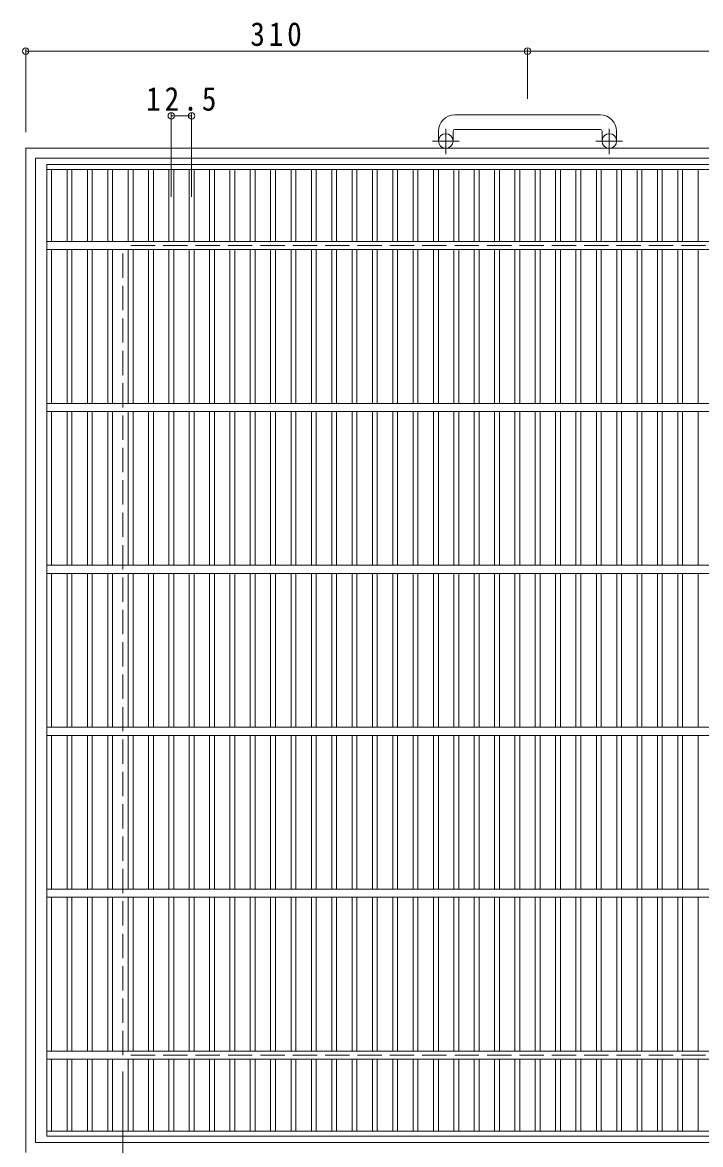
# Model space of a CAD drawing. Units: millimetres at full size, sheet at 1:5; details may follow other scales. Extents: x -799 to 882, y -685 to 667.
# Drawn here: x -784 to -365, y -140 to 553 of the extents above; entities that cross this region are included whole.
import ezdxf

# ---------------------------------------------------------------- set-up
doc = ezdxf.new("R2010")
doc.units = ezdxf.units.MM
doc.header["$LTSCALE"] = 5
doc.header["$PDMODE"] = 32
doc.header["$PDSIZE"] = 4
doc.linetypes.add('CHAIN1', pattern=[8, 5, -1, 1, -1])
doc.linetypes.add('DASHED3', pattern=[4, 3, -1])
for name, color, linetype, lineweight in [('E-1', 2, 'Continuous', 9), ('E-2', 3, 'Continuous', 9), ('E-4', 7, 'Continuous', 9)]:
    doc.layers.add(name, color=color, linetype=linetype, lineweight=lineweight)
doc.styles.add('ＭＳ ゴシック', font='')
doc.styles.get('ＭＳ ゴシック').set_extended_font_data('MS Gothic')

msp = doc.modelspace()

# ---------------------------------------------------------------- linework, layer by layer
at = {"layer": 'E-1'}
for p, q in [((-426.576, 495.763), (-516.576, 495.763)), ((-526.576, 485.763), (-526.576, 479.663)), ((-517.576, 485.763), (-517.576, 479.663)), ((-516.576, 486.763), (-426.576, 486.763)), ((-425.576, 485.763), (-425.576, 479.663)), ((-416.576, 485.763), (-416.576, 479.663)), ((-781.576, -144.837), (-781.576, 475.163)), ((-161.576, 475.163), (-781.576, 475.163)), ((-775.576, -138.837), (-775.576, 469.162)), ((-167.576, 469.162), (-775.576, 469.162)), ((-167.576, -138.837), (-775.576, -138.837))]:
    msp.add_line(p, q, dxfattribs=at)
at = {"layer": 'E-1', "linetype": 'CHAIN1'}
for p, q in [((-522.076, 471.556), (-522.076, 487.153)), ((-421.075, 471.556), (-421.075, 487.153)), ((-513.913, 479.663), (-530.32, 479.663)), ((-412.913, 479.663), (-429.32, 479.663))]:
    msp.add_line(p, q, dxfattribs=at)
at = {"layer": 'E-1', "linetype": 'DASHED3'}
for p, q in [((-721.576, -84.838), (-721.576, 415.163)), ((-221.576, 415.163), (-721.576, 415.163)), ((-221.576, -84.838), (-721.576, -84.838))]:
    msp.add_line(p, q, dxfattribs=at)
at = {"layer": 'E-1'}
for centre in [(-522.076, 479.663), (-421.076, 479.663)]:
    msp.add_circle(centre, 4.5, dxfattribs=at)
for centre, radius, start, end in [((-516.576, 485.763), 10, 90, 180), ((-426.576, 485.763), 10, 0, 90), ((-516.576, 485.763), 1, 90, 180), ((-426.576, 485.763), 1, 0, 90)]:
    msp.add_arc(centre, radius, start, end, dxfattribs=at)
at = {"layer": 'E-2'}
for p, q in [((-768.576, -134.838), (-768.576, 465.162)), ((-768.576, 465.162), (-174.576, 465.162)), ((-768.576, 462.163), (-174.576, 462.163)), ((-765.575, 462.161), (-765.575, 417.662)), ((-756.001, 417.662), (-756.001, 462.161)), ((-753.001, 417.662), (-753.001, 462.161)), ((-743.427, 417.662), (-743.427, 462.161)), ((-740.427, 417.662), (-740.427, 462.161)), ((-730.853, 417.662), (-730.853, 462.161)), ((-727.853, 417.662), (-727.853, 462.161)), ((-718.279, 417.662), (-718.279, 462.161)), ((-715.279, 417.662), (-715.279, 462.161)), ((-705.705, 417.662), (-705.705, 462.161)), ((-702.705, 417.662), (-702.705, 462.161)), ((-693.131, 417.662), (-693.131, 462.161)), ((-690.131, 417.662), (-690.131, 462.161)), ((-680.557, 417.662), (-680.557, 462.161)), ((-677.557, 417.662), (-677.557, 462.161)), ((-667.983, 417.662), (-667.983, 462.161)), ((-664.983, 417.662), (-664.983, 462.161)), ((-655.409, 417.662), (-655.409, 462.161)), ((-652.409, 417.662), (-652.409, 462.161)), ((-642.835, 417.662), (-642.835, 462.161)), ((-639.835, 417.662), (-639.835, 462.161)), ((-630.261, 417.662), (-630.261, 462.161)), ((-627.261, 417.662), (-627.261, 462.161)), ((-617.687, 417.662), (-617.687, 462.161)), ((-614.687, 417.662), (-614.687, 462.161)), ((-605.113, 417.662), (-605.113, 462.161)), ((-602.113, 417.662), (-602.113, 462.161)), ((-592.539, 417.662), (-592.539, 462.161)), ((-589.539, 417.662), (-589.539, 462.161)), ((-579.966, 417.662), (-579.966, 462.161)), ((-576.965, 417.662), (-576.965, 462.161)), ((-567.392, 417.662), (-567.392, 462.161)), ((-564.391, 417.662), (-564.391, 462.161)), ((-554.818, 417.662), (-554.818, 462.161)), ((-551.817, 417.662), (-551.817, 462.161)), ((-542.244, 417.662), (-542.244, 462.161)), ((-539.244, 417.662), (-539.244, 462.161)), ((-529.67, 417.662), (-529.67, 462.161)), ((-526.67, 417.662), (-526.67, 462.161)), ((-517.096, 417.662), (-517.096, 462.161)), ((-514.096, 417.662), (-514.096, 462.161)), ((-504.522, 417.662), (-504.522, 462.161)), ((-501.522, 417.662), (-501.522, 462.161)), ((-491.948, 417.662), (-491.948, 462.161)), ((-488.948, 417.662), (-488.948, 462.161)), ((-479.374, 417.662), (-479.374, 462.161)), ((-476.374, 417.662), (-476.374, 462.161)), ((-466.8, 417.662), (-466.8, 462.161)), ((-463.8, 417.662), (-463.8, 462.161)), ((-454.226, 417.662), (-454.226, 462.161)), ((-451.226, 417.662), (-451.226, 462.161)), ((-441.652, 417.662), (-441.652, 462.161)), ((-438.652, 417.662), (-438.652, 462.161)), ((-429.078, 417.662), (-429.078, 462.161)), ((-426.078, 417.662), (-426.078, 462.161)), ((-416.504, 417.662), (-416.504, 462.161)), ((-413.504, 417.662), (-413.504, 462.161)), ((-403.93, 417.662), (-403.93, 462.161)), ((-400.93, 417.662), (-400.93, 462.161)), ((-391.356, 417.662), (-391.356, 462.161)), ((-388.356, 417.662), (-388.356, 462.161)), ((-378.782, 417.662), (-378.782, 462.161)), ((-375.782, 417.662), (-375.782, 462.161)), ((-366.208, 417.662), (-366.208, 462.161)), ((-768.576, 417.662), (-174.576, 417.662)), ((-768.576, 412.663), (-174.576, 412.663)), ((-765.575, 412.663), (-765.575, 317.663)), ((-756.001, 317.663), (-756.001, 412.663)), ((-753.001, 317.663), (-753.001, 412.663)), ((-743.427, 317.663), (-743.427, 412.663)), ((-740.427, 317.663), (-740.427, 412.663)), ((-730.853, 317.663), (-730.853, 412.663)), ((-727.853, 317.663), (-727.853, 412.663)), ((-718.279, 317.663), (-718.279, 412.663)), ((-715.279, 317.663), (-715.279, 412.663)), ((-705.705, 317.663), (-705.705, 412.663)), ((-702.705, 317.663), (-702.705, 412.663)), ((-693.131, 317.663), (-693.131, 412.663)), ((-690.131, 317.663), (-690.131, 412.663)), ((-680.557, 317.663), (-680.557, 412.663)), ((-677.557, 317.663), (-677.557, 412.663)), ((-667.983, 317.663), (-667.983, 412.663)), ((-664.983, 317.663), (-664.983, 412.663)), ((-655.409, 317.663), (-655.409, 412.663)), ((-652.409, 317.663), (-652.409, 412.663)), ((-642.835, 317.663), (-642.835, 412.663)), ((-639.835, 317.663), (-639.835, 412.663)), ((-630.261, 317.663), (-630.261, 412.663)), ((-627.261, 317.663), (-627.261, 412.663)), ((-617.687, 317.663), (-617.687, 412.663)), ((-614.687, 317.663), (-614.687, 412.663)), ((-605.113, 317.663), (-605.113, 412.663)), ((-602.113, 317.663), (-602.113, 412.663)), ((-592.539, 317.663), (-592.539, 412.663)), ((-589.539, 317.663), (-589.539, 412.663)), ((-579.966, 317.663), (-579.966, 412.663)), ((-576.965, 317.663), (-576.965, 412.663)), ((-567.392, 317.663), (-567.392, 412.663)), ((-564.391, 317.663), (-564.391, 412.663)), ((-554.818, 317.663), (-554.818, 412.663)), ((-551.817, 317.663), (-551.817, 412.663)), ((-542.244, 317.663), (-542.244, 412.663)), ((-539.244, 317.663), (-539.244, 412.663)), ((-529.67, 317.663), (-529.67, 412.663)), ((-526.67, 317.663), (-526.67, 412.663)), ((-517.096, 317.663), (-517.096, 412.663)), ((-514.096, 317.663), (-514.096, 412.663)), ((-504.522, 317.663), (-504.522, 412.663)), ((-501.522, 317.663), (-501.522, 412.663)), ((-491.948, 317.663), (-491.948, 412.663)), ((-488.948, 317.663), (-488.948, 412.663)), ((-479.374, 317.663), (-479.374, 412.663)), ((-476.374, 317.663), (-476.374, 412.663)), ((-466.8, 317.663), (-466.8, 412.663)), ((-463.8, 317.663), (-463.8, 412.663)), ((-454.226, 317.663), (-454.226, 412.663)), ((-451.226, 317.663), (-451.226, 412.663)), ((-441.652, 317.663), (-441.652, 412.663)), ((-438.652, 317.663), (-438.652, 412.663)), ((-429.078, 317.663), (-429.078, 412.663)), ((-426.078, 317.663), (-426.078, 412.663)), ((-416.504, 317.663), (-416.504, 412.663)), ((-413.504, 317.663), (-413.504, 412.663)), ((-403.93, 317.663), (-403.93, 412.663)), ((-400.93, 317.663), (-400.93, 412.663)), ((-391.356, 317.663), (-391.356, 412.663)), ((-388.356, 317.663), (-388.356, 412.663)), ((-378.782, 317.663), (-378.782, 412.663)), ((-375.782, 317.663), (-375.782, 412.663)), ((-366.208, 317.663), (-366.208, 412.663)), ((-768.576, 317.662), (-174.576, 317.662)), ((-768.576, 312.662), (-174.576, 312.662)), ((-765.575, 312.662), (-765.575, 217.663)), ((-756.001, 217.663), (-756.001, 312.662)), ((-753.001, 217.663), (-753.001, 312.662)), ((-743.427, 217.663), (-743.427, 312.662)), ((-740.427, 217.663), (-740.427, 312.662)), ((-730.853, 217.663), (-730.853, 312.662)), ((-727.853, 217.663), (-727.853, 312.662)), ((-718.279, 217.663), (-718.279, 312.662)), ((-715.279, 217.663), (-715.279, 312.662)), ((-705.705, 217.663), (-705.705, 312.662)), ((-702.705, 217.663), (-702.705, 312.662)), ((-693.131, 217.663), (-693.131, 312.662)), ((-690.131, 217.663), (-690.131, 312.662)), ((-680.557, 217.663), (-680.557, 312.662)), ((-677.557, 217.663), (-677.557, 312.662)), ((-667.983, 217.663), (-667.983, 312.662)), ((-664.983, 217.663), (-664.983, 312.662)), ((-655.409, 217.663), (-655.409, 312.662)), ((-652.409, 217.663), (-652.409, 312.662)), ((-642.835, 217.663), (-642.835, 312.662)), ((-639.835, 217.663), (-639.835, 312.662)), ((-630.261, 217.663), (-630.261, 312.662)), ((-627.261, 217.663), (-627.261, 312.662)), ((-617.687, 217.663), (-617.687, 312.662)), ((-614.687, 217.663), (-614.687, 312.662)), ((-605.113, 217.663), (-605.113, 312.662)), ((-602.113, 217.663), (-602.113, 312.662)), ((-592.539, 217.663), (-592.539, 312.662)), ((-589.539, 217.663), (-589.539, 312.662)), ((-579.966, 217.663), (-579.966, 312.662)), ((-576.965, 217.663), (-576.965, 312.662)), ((-567.392, 217.663), (-567.392, 312.662)), ((-564.391, 217.663), (-564.391, 312.662)), ((-554.818, 217.663), (-554.818, 312.662)), ((-551.817, 217.663), (-551.817, 312.662)), ((-542.244, 217.663), (-542.244, 312.662)), ((-539.244, 217.663), (-539.244, 312.662)), ((-529.67, 217.663), (-529.67, 312.662)), ((-526.67, 217.663), (-526.67, 312.662)), ((-517.096, 217.663), (-517.096, 312.662)), ((-514.096, 217.663), (-514.096, 312.662)), ((-504.522, 217.663), (-504.522, 312.662)), ((-501.522, 217.663), (-501.522, 312.662)), ((-491.948, 217.663), (-491.948, 312.662)), ((-488.948, 217.663), (-488.948, 312.662)), ((-479.374, 217.663), (-479.374, 312.662)), ((-476.374, 217.663), (-476.374, 312.662)), ((-466.8, 217.663), (-466.8, 312.662)), ((-463.8, 217.663), (-463.8, 312.662)), ((-454.226, 217.663), (-454.226, 312.662)), ((-451.226, 217.663), (-451.226, 312.662)), ((-441.652, 217.663), (-441.652, 312.662)), ((-438.652, 217.663), (-438.652, 312.662)), ((-429.078, 217.663), (-429.078, 312.662)), ((-426.078, 217.663), (-426.078, 312.662)), ((-416.504, 217.663), (-416.504, 312.662)), ((-413.504, 217.663), (-413.504, 312.662)), ((-403.93, 217.663), (-403.93, 312.662)), ((-400.93, 217.663), (-400.93, 312.662)), ((-391.356, 217.663), (-391.356, 312.662)), ((-388.356, 217.663), (-388.356, 312.662)), ((-378.782, 217.663), (-378.782, 312.662)), ((-375.782, 217.663), (-375.782, 312.662)), ((-366.208, 217.663), (-366.208, 312.662)), ((-768.576, 217.663), (-174.576, 217.663)), ((-768.576, 212.663), (-174.576, 212.663)), ((-765.575, 117.663), (-765.575, 212.663)), ((-756.001, 212.663), (-756.001, 117.663)), ((-753.001, 212.663), (-753.001, 117.663)), ((-743.427, 212.663), (-743.427, 117.663)), ((-740.427, 212.663), (-740.427, 117.663)), ((-730.853, 212.663), (-730.853, 117.663)), ((-727.853, 212.663), (-727.853, 117.663)), ((-718.279, 212.663), (-718.279, 117.663)), ((-715.279, 212.663), (-715.279, 117.663)), ((-705.705, 212.663), (-705.705, 117.663)), ((-702.705, 212.663), (-702.705, 117.663)), ((-693.131, 212.663), (-693.131, 117.663)), ((-690.131, 212.663), (-690.131, 117.663)), ((-680.557, 212.663), (-680.557, 117.663)), ((-677.557, 212.663), (-677.557, 117.663)), ((-667.983, 212.663), (-667.983, 117.663)), ((-664.983, 212.663), (-664.983, 117.663)), ((-655.409, 212.663), (-655.409, 117.663)), ((-652.409, 212.663), (-652.409, 117.663)), ((-642.835, 212.663), (-642.835, 117.663)), ((-639.835, 212.663), (-639.835, 117.663)), ((-630.261, 212.663), (-630.261, 117.663)), ((-627.261, 212.663), (-627.261, 117.663)), ((-617.687, 212.663), (-617.687, 117.663)), ((-614.687, 212.663), (-614.687, 117.663)), ((-605.113, 212.663), (-605.113, 117.663)), ((-602.113, 212.663), (-602.113, 117.663)), ((-592.539, 212.663), (-592.539, 117.663)), ((-589.539, 212.663), (-589.539, 117.663)), ((-579.966, 212.663), (-579.966, 117.663)), ((-576.965, 212.663), (-576.965, 117.663)), ((-567.392, 212.663), (-567.392, 117.663)), ((-564.391, 212.663), (-564.391, 117.663)), ((-554.818, 212.663), (-554.818, 117.663)), ((-551.817, 212.663), (-551.817, 117.663)), ((-542.244, 212.663), (-542.244, 117.663)), ((-539.244, 212.663), (-539.244, 117.663)), ((-529.67, 212.663), (-529.67, 117.663)), ((-526.67, 212.663), (-526.67, 117.663)), ((-517.096, 212.663), (-517.096, 117.663)), ((-514.096, 212.663), (-514.096, 117.663)), ((-504.522, 212.663), (-504.522, 117.663)), ((-501.522, 212.663), (-501.522, 117.663)), ((-491.948, 212.663), (-491.948, 117.663)), ((-488.948, 212.663), (-488.948, 117.663)), ((-479.374, 212.663), (-479.374, 117.663)), ((-476.374, 212.663), (-476.374, 117.663)), ((-466.8, 212.663), (-466.8, 117.663)), ((-463.8, 212.663), (-463.8, 117.663)), ((-454.226, 212.663), (-454.226, 117.663)), ((-451.226, 212.663), (-451.226, 117.663)), ((-441.652, 212.663), (-441.652, 117.663)), ((-438.652, 212.663), (-438.652, 117.663)), ((-429.078, 212.663), (-429.078, 117.663)), ((-426.078, 212.663), (-426.078, 117.663)), ((-416.504, 212.663), (-416.504, 117.663)), ((-413.504, 212.663), (-413.504, 117.663)), ((-403.93, 212.663), (-403.93, 117.663)), ((-400.93, 212.663), (-400.93, 117.663)), ((-391.356, 212.663), (-391.356, 117.663)), ((-388.356, 212.663), (-388.356, 117.663)), ((-378.782, 212.663), (-378.782, 117.663)), ((-375.782, 212.663), (-375.782, 117.663)), ((-366.208, 212.663), (-366.208, 117.663)), ((-768.576, 117.663), (-174.576, 117.663)), ((-768.576, 112.662), (-174.576, 112.662)), ((-765.575, 17.663), (-765.575, 112.662)), ((-756.001, 112.662), (-756.001, 17.663)), ((-753.001, 112.662), (-753.001, 17.663)), ((-743.427, 112.662), (-743.427, 17.663)), ((-740.427, 112.662), (-740.427, 17.663)), ((-730.853, 112.662), (-730.853, 17.663)), ((-727.853, 112.662), (-727.853, 17.663)), ((-718.279, 112.662), (-718.279, 17.663)), ((-715.279, 112.662), (-715.279, 17.663)), ((-705.705, 112.662), (-705.705, 17.663)), ((-702.705, 112.662), (-702.705, 17.663)), ((-693.131, 112.662), (-693.131, 17.663)), ((-690.131, 112.662), (-690.131, 17.663)), ((-680.557, 112.662), (-680.557, 17.663)), ((-677.557, 112.662), (-677.557, 17.663)), ((-667.983, 112.662), (-667.983, 17.663)), ((-664.983, 112.662), (-664.983, 17.663)), ((-655.409, 112.662), (-655.409, 17.663)), ((-652.409, 112.662), (-652.409, 17.663)), ((-642.835, 112.662), (-642.835, 17.663)), ((-639.835, 112.662), (-639.835, 17.663)), ((-630.261, 112.662), (-630.261, 17.663)), ((-627.261, 112.662), (-627.261, 17.663)), ((-617.687, 112.662), (-617.687, 17.663)), ((-614.687, 112.662), (-614.687, 17.663)), ((-605.113, 112.662), (-605.113, 17.663)), ((-602.113, 112.662), (-602.113, 17.663)), ((-592.539, 112.662), (-592.539, 17.663)), ((-589.539, 112.662), (-589.539, 17.663)), ((-579.966, 112.662), (-579.966, 17.663)), ((-576.965, 112.662), (-576.965, 17.663)), ((-567.392, 112.662), (-567.392, 17.663)), ((-564.391, 112.662), (-564.391, 17.663)), ((-554.818, 112.662), (-554.818, 17.663)), ((-551.817, 112.662), (-551.817, 17.663)), ((-542.244, 112.662), (-542.244, 17.663)), ((-539.244, 112.662), (-539.244, 17.663)), ((-529.67, 112.662), (-529.67, 17.663)), ((-526.67, 112.662), (-526.67, 17.663)), ((-517.096, 112.662), (-517.096, 17.663)), ((-514.096, 112.662), (-514.096, 17.663)), ((-504.522, 112.662), (-504.522, 17.663)), ((-501.522, 112.662), (-501.522, 17.663)), ((-491.948, 112.662), (-491.948, 17.663)), ((-488.948, 112.662), (-488.948, 17.663)), ((-479.374, 112.662), (-479.374, 17.663)), ((-476.374, 112.662), (-476.374, 17.663)), ((-466.8, 112.662), (-466.8, 17.663)), ((-463.8, 112.662), (-463.8, 17.663)), ((-454.226, 112.662), (-454.226, 17.663)), ((-451.226, 112.662), (-451.226, 17.663)), ((-441.652, 112.662), (-441.652, 17.663)), ((-438.652, 112.662), (-438.652, 17.663)), ((-429.078, 112.662), (-429.078, 17.663)), ((-426.078, 112.662), (-426.078, 17.663)), ((-416.504, 112.662), (-416.504, 17.663)), ((-413.504, 112.662), (-413.504, 17.663)), ((-403.93, 112.662), (-403.93, 17.663)), ((-400.93, 112.662), (-400.93, 17.663)), ((-391.356, 112.662), (-391.356, 17.663)), ((-388.356, 112.662), (-388.356, 17.663)), ((-378.782, 112.662), (-378.782, 17.663)), ((-375.782, 112.662), (-375.782, 17.663)), ((-366.208, 112.662), (-366.208, 17.663)), ((-768.576, 17.663), (-174.576, 17.663)), ((-768.576, 12.662), (-174.576, 12.662)), ((-765.575, -82.337), (-765.575, 12.662)), ((-756.001, 12.662), (-756.001, -82.337)), ((-753.001, 12.662), (-753.001, -82.337)), ((-743.427, 12.662), (-743.427, -82.337)), ((-740.427, 12.662), (-740.427, -82.337)), ((-730.853, 12.662), (-730.853, -82.337)), ((-727.853, 12.662), (-727.853, -82.337)), ((-718.279, 12.662), (-718.279, -82.337)), ((-715.279, 12.662), (-715.279, -82.337)), ((-705.705, 12.662), (-705.705, -82.337)), ((-702.705, 12.662), (-702.705, -82.337)), ((-693.131, 12.662), (-693.131, -82.337)), ((-690.131, 12.662), (-690.131, -82.337)), ((-680.557, 12.662), (-680.557, -82.337)), ((-677.557, 12.662), (-677.557, -82.337)), ((-667.983, 12.662), (-667.983, -82.337)), ((-664.983, 12.662), (-664.983, -82.337)), ((-655.409, 12.662), (-655.409, -82.337)), ((-652.409, 12.662), (-652.409, -82.337)), ((-642.835, 12.662), (-642.835, -82.337)), ((-639.835, 12.662), (-639.835, -82.337)), ((-630.261, 12.662), (-630.261, -82.337)), ((-627.261, 12.662), (-627.261, -82.337)), ((-617.687, 12.662), (-617.687, -82.337)), ((-614.687, 12.662), (-614.687, -82.337)), ((-605.113, 12.662), (-605.113, -82.337)), ((-602.113, 12.662), (-602.113, -82.337)), ((-592.539, 12.662), (-592.539, -82.337)), ((-589.539, 12.662), (-589.539, -82.337)), ((-579.966, 12.662), (-579.966, -82.337)), ((-576.965, 12.662), (-576.965, -82.337)), ((-567.392, 12.662), (-567.392, -82.337)), ((-564.391, 12.662), (-564.391, -82.337)), ((-554.818, 12.662), (-554.818, -82.337)), ((-551.817, 12.662), (-551.817, -82.337)), ((-542.244, 12.662), (-542.244, -82.337)), ((-539.244, 12.662), (-539.244, -82.337)), ((-529.67, 12.662), (-529.67, -82.337)), ((-526.67, 12.662), (-526.67, -82.337)), ((-517.096, 12.662), (-517.096, -82.337)), ((-514.096, 12.662), (-514.096, -82.337)), ((-504.522, 12.662), (-504.522, -82.337)), ((-501.522, 12.662), (-501.522, -82.337)), ((-491.948, 12.662), (-491.948, -82.337)), ((-488.948, 12.662), (-488.948, -82.337)), ((-479.374, 12.662), (-479.374, -82.337)), ((-476.374, 12.662), (-476.374, -82.337)), ((-466.8, 12.662), (-466.8, -82.337)), ((-463.8, 12.662), (-463.8, -82.337)), ((-454.226, 12.662), (-454.226, -82.337)), ((-451.226, 12.662), (-451.226, -82.337)), ((-441.652, 12.662), (-441.652, -82.337)), ((-438.652, 12.662), (-438.652, -82.337)), ((-429.078, 12.662), (-429.078, -82.337)), ((-426.078, 12.662), (-426.078, -82.337)), ((-416.504, 12.662), (-416.504, -82.337)), ((-413.504, 12.662), (-413.504, -82.337)), ((-403.93, 12.662), (-403.93, -82.337)), ((-400.93, 12.662), (-400.93, -82.337)), ((-391.356, 12.662), (-391.356, -82.337)), ((-388.356, 12.662), (-388.356, -82.337)), ((-378.782, 12.662), (-378.782, -82.337)), ((-375.782, 12.662), (-375.782, -82.337)), ((-366.208, 12.662), (-366.208, -82.337)), ((-768.576, -82.337), (-174.576, -82.337)), ((-768.576, -87.338), (-174.576, -87.338)), ((-765.575, -131.837), (-765.575, -87.338)), ((-756.001, -87.338), (-756.001, -131.837)), ((-753.001, -87.338), (-753.001, -131.837)), ((-743.427, -87.338), (-743.427, -131.837)), ((-740.427, -87.338), (-740.427, -131.837)), ((-730.853, -87.338), (-730.853, -131.837)), ((-727.853, -87.338), (-727.853, -131.837)), ((-718.279, -87.338), (-718.279, -131.837)), ((-715.279, -87.338), (-715.279, -131.837)), ((-705.705, -87.338), (-705.705, -131.837)), ((-702.705, -87.338), (-702.705, -131.837)), ((-693.131, -87.338), (-693.131, -131.837)), ((-690.131, -87.338), (-690.131, -131.837)), ((-680.557, -87.338), (-680.557, -131.837)), ((-677.557, -87.338), (-677.557, -131.837)), ((-667.983, -87.338), (-667.983, -131.837)), ((-664.983, -87.338), (-664.983, -131.837)), ((-655.409, -87.338), (-655.409, -131.837)), ((-652.409, -87.338), (-652.409, -131.837)), ((-642.835, -87.338), (-642.835, -131.837)), ((-639.835, -87.338), (-639.835, -131.837)), ((-630.261, -87.338), (-630.261, -131.837)), ((-627.261, -87.338), (-627.261, -131.837)), ((-617.687, -87.338), (-617.687, -131.837)), ((-614.687, -87.338), (-614.687, -131.837)), ((-605.113, -87.338), (-605.113, -131.837)), ((-602.113, -87.338), (-602.113, -131.837)), ((-592.539, -87.338), (-592.539, -131.837)), ((-589.539, -87.338), (-589.539, -131.837)), ((-579.966, -87.338), (-579.966, -131.837)), ((-576.965, -87.338), (-576.965, -131.837)), ((-567.392, -87.338), (-567.392, -131.837)), ((-564.391, -87.338), (-564.391, -131.837)), ((-554.818, -87.338), (-554.818, -131.837)), ((-551.817, -87.338), (-551.817, -131.837)), ((-542.244, -87.338), (-542.244, -131.837)), ((-539.244, -87.338), (-539.244, -131.837)), ((-529.67, -87.338), (-529.67, -131.837)), ((-526.67, -87.338), (-526.67, -131.837)), ((-517.096, -87.338), (-517.096, -131.837)), ((-514.096, -87.338), (-514.096, -131.837)), ((-504.522, -87.338), (-504.522, -131.837)), ((-501.522, -87.338), (-501.522, -131.837)), ((-491.948, -87.338), (-491.948, -131.837)), ((-488.948, -87.338), (-488.948, -131.837)), ((-479.374, -87.338), (-479.374, -131.837)), ((-476.374, -87.338), (-476.374, -131.837)), ((-466.8, -87.338), (-466.8, -131.837)), ((-463.8, -87.338), (-463.8, -131.837)), ((-454.226, -87.338), (-454.226, -131.837)), ((-451.226, -87.338), (-451.226, -131.837)), ((-441.652, -87.338), (-441.652, -131.837)), ((-438.652, -87.338), (-438.652, -131.837)), ((-429.078, -87.338), (-429.078, -131.837)), ((-426.078, -87.338), (-426.078, -131.837)), ((-416.504, -87.338), (-416.504, -131.837)), ((-413.504, -87.338), (-413.504, -131.837)), ((-403.93, -87.338), (-403.93, -131.837)), ((-400.93, -87.338), (-400.93, -131.837)), ((-391.356, -87.338), (-391.356, -131.837)), ((-388.356, -87.338), (-388.356, -131.837)), ((-378.782, -87.338), (-378.782, -131.837)), ((-375.782, -87.338), (-375.782, -131.837)), ((-366.208, -87.338), (-366.208, -131.837)), ((-174.576, -131.837), (-768.576, -131.837)), ((-174.576, -134.838), (-768.576, -134.838))]:
    msp.add_line(p, q, dxfattribs=at)
at = {"layer": 'E-4'}
for p, q in [((-781.576, 536.663), (-781.576, 485.163)), ((-781.576, 535.163), (-471.576, 535.163)), ((-471.576, 536.663), (-471.576, 505.763)), ((-471.576, 535.163), (-161.576, 535.163)), ((-691.631, 496.663), (-691.631, 445.163)), ((-691.631, 495.163), (-679.057, 495.163)), ((-679.057, 496.663), (-679.057, 445.163)), ((-721.576, -206.337), (-721.576, -94.838))]:
    msp.add_line(p, q, dxfattribs=at)
for p in [(-781.576, 535.163), (-471.576, 535.163), (-691.631, 495.163), (-679.057, 495.163)]:
    msp.add_point(p, dxfattribs=at)

# ---------------------------------------------------------------- texts
at = {"layer": 'E-4', "color": 2, "char_height": 14.66, "attachment_point": 7, "style": 'ＭＳ ゴシック'}
for s, insert in [('\\T1.27;\\W0.9;310', (-642.826, 538.163)), ('\\T1.28;\\W0.9;12.5', (-707.219, 498.163))]:
    msp.add_mtext(s, dxfattribs=dict(at, insert=insert))

doc.saveas('drawing.dxf')
